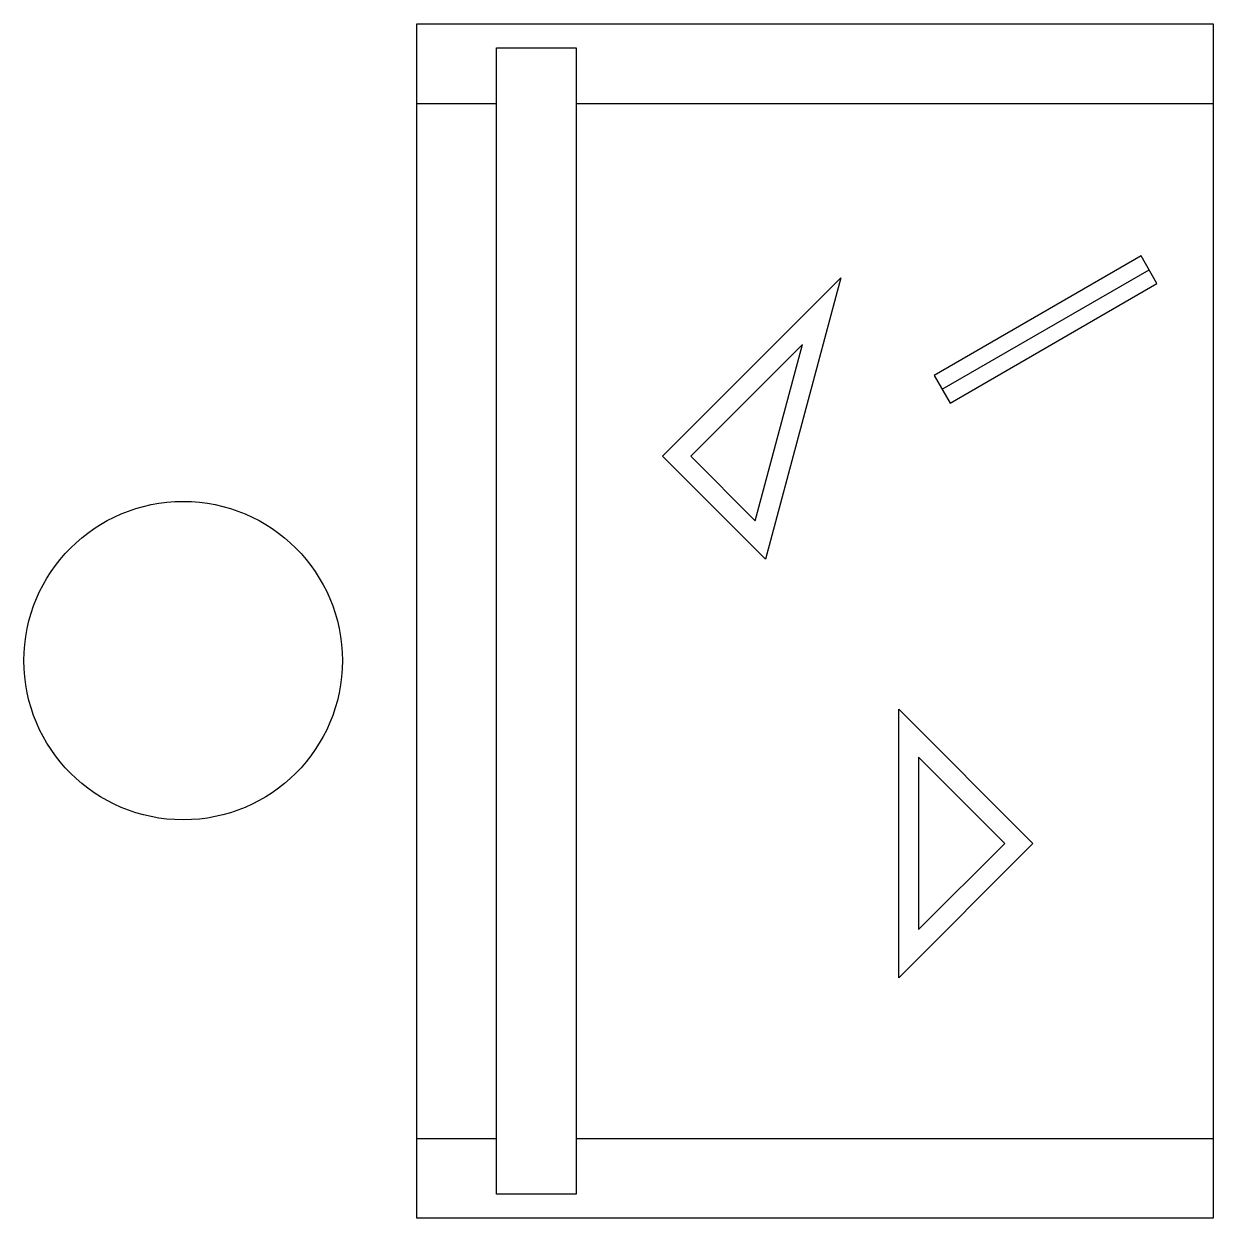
# Model space of a CAD drawing. Extents: x 222511.22 to 222512.34, y 107018.3 to 107019.42.
import ezdxf

# ---------------------------------------------------------------- set-up
doc = ezdxf.new("R2010")
doc.units = 0
doc.layers.get('0').update_dxf_attribs({"linetype": 'CONTINUOUS'})

msp = doc.modelspace()

# ---------------------------------------------------------------- linework, layer by layer
at = {"color": 0}
for p, q in [((222511.5902, 107019.3494), (222511.6652, 107019.3494)), ((222511.7402, 107019.3494), (222512.3402, 107019.3494)), ((222512.0849, 107019.0803), (222512.2798, 107019.1928)), ((222511.5902, 107018.3744), (222511.6652, 107018.3744)), ((222511.7402, 107018.3744), (222512.3402, 107018.3744))]:
    msp.add_line(p, q, dxfattribs=at)
for points in [[(222511.5902, 107019.4244), (222512.3402, 107019.4244), (222512.3402, 107018.2994), (222511.5902, 107018.2994)], [(222511.6652, 107019.4019), (222511.7402, 107019.4019), (222511.7402, 107018.3219), (222511.6652, 107018.3219)], [(222512.0774, 107019.0933), (222512.0924, 107019.0673), (222512.2873, 107019.1798), (222512.2723, 107019.2058)], [(222511.9896, 107019.1851), (222511.9186, 107018.9201), (222511.8216, 107019.0171)], [(222511.9534, 107019.1224), (222511.8481, 107019.0171), (222511.9089, 107018.9563)], [(222512.044, 107018.5259), (222512.044, 107018.7789), (222512.1705, 107018.6524)], [(222512.0627, 107018.7336), (222512.0627, 107018.5712), (222512.1439, 107018.6524)]]:
    msp.add_lwpolyline(points, close=True, dxfattribs=at)
msp.add_circle((222511.3699, 107018.8246), 0.15, dxfattribs=at)

doc.saveas('drawing.dxf')
